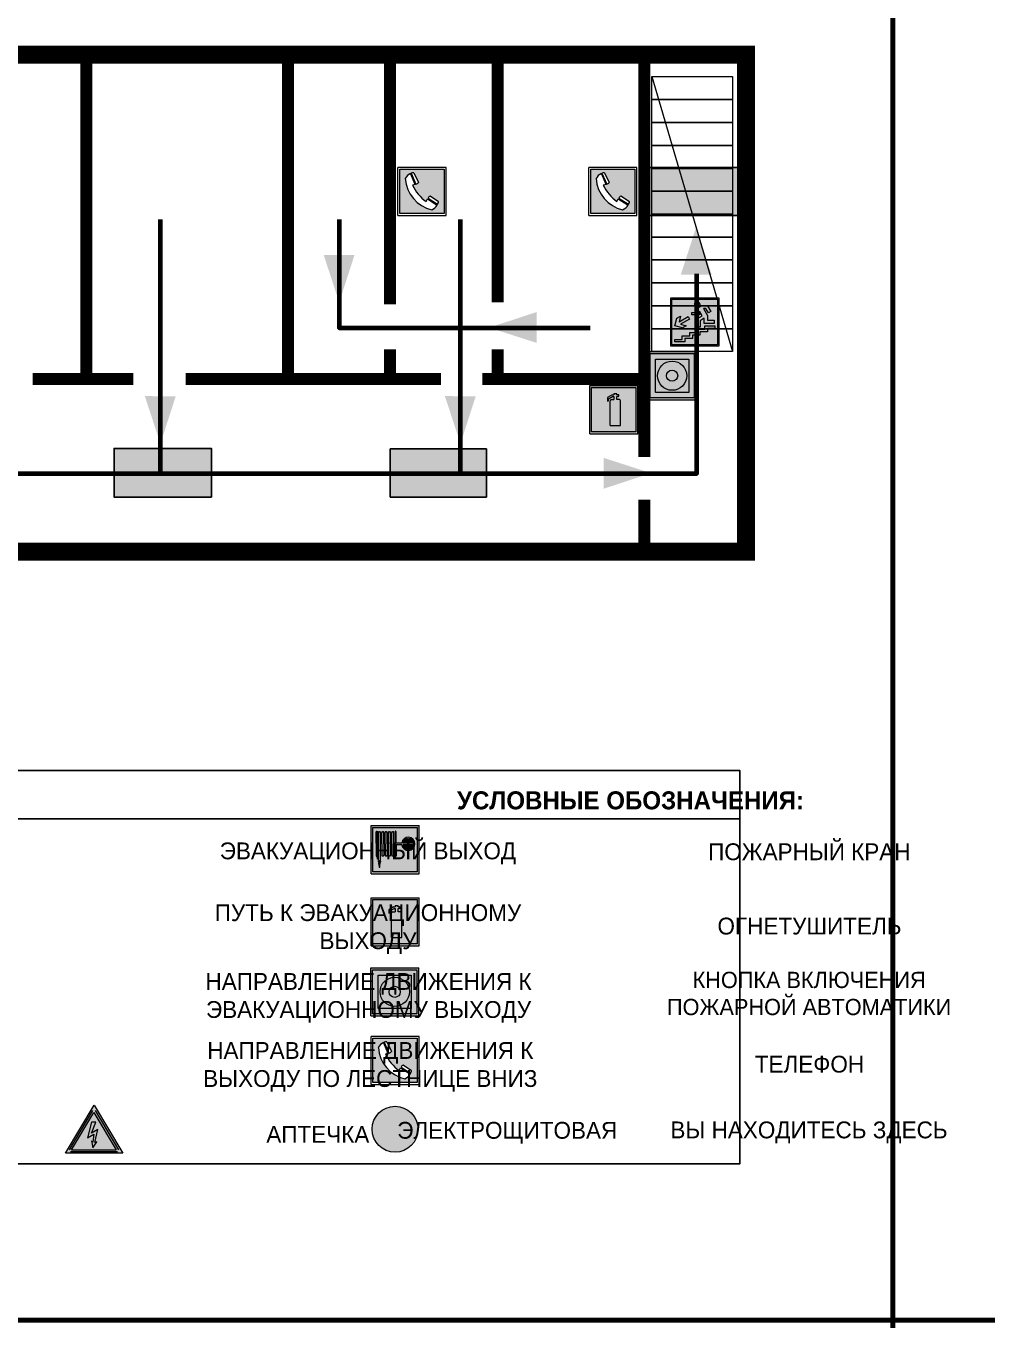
# Model space of a CAD drawing. Header units: millimetres. Extents: x 13114 to 67229, y 22859 to 38520.
# Drawn here: x 37571.3 to 37731.3, y 25479 to 25694.3 of the extents above; entities that cross this region are included whole.
import ezdxf

# ---------------------------------------------------------------- set-up
doc = ezdxf.new("R2010")
doc.units = ezdxf.units.MM
doc.layers.add('План_Штампы', color=7, linetype='Continuous')
doc.styles.add('обычный', font='arial.ttf')

# ---------------------------------------------------------------- blocks, each defined once
blk = doc.blocks.new('вниз 3')
at = {"lineweight": 0, "true_color": 0xffffff}
h = blk.add_hatch(color=7, dxfattribs=at)
h.dxf.hatch_style = 1
h.paths.add_polyline_path([(40997.5, -4475.69), (40997.25, -4475.28), (40995.76, -4476.15), (40995.97, -4475.23), (40995.39, -4475.56), (40995.05, -4476.83), (40996.33, -4477.17), (40996.91, -4476.83), (40996, -4476.55)], flags=0)
h.paths.add_polyline_path([(40999.81, -4473.95), (41000.22, -4473.95), (41000.64, -4474.67), (41001.03, -4474.43), (41000.46, -4473.49), (41000.42, -4473.49), (40999.43, -4473.49), (40998.68, -4473.92), (40998.68, -4474.57), (40997.88, -4474.57), (40997.88, -4475), (40999.14, -4475), (40999.14, -4474.43), (40999.14, -4474.38), (40999.59, -4475.15), (40998.72, -4475.67), (40998.72, -4477.06), (40999.24, -4477.06), (40999.24, -4475.96), (40999.95, -4475.56), (40999.95, -4476.43), (41001.61, -4476.43), (41001.61, -4475.88), (41000.47, -4475.88), (41000.47, -4475.12)], flags=0)
h.paths.add_polyline_path([(40999.2, -4473.24, 1), (40998.35, -4473.24, 1)], flags=0)
h.paths.add_polyline_path([(41000.46, -4477.26), (41001.69, -4477.26), (41001.69, -4476.84), (41000.03, -4476.84), (41000.03, -4477.39), (40998.78, -4477.39), (40998.78, -4477.95), (40997.53, -4477.95), (40997.53, -4478.5), (40996.29, -4478.5), (40996.29, -4479.06), (40995.05, -4479.06), (40995.05, -4479.48), (40995.29, -4479.48), (40996.72, -4479.48), (40996.72, -4478.92), (40997.97, -4478.92), (40997.97, -4478.36), (40999.2, -4478.36), (40999.2, -4477.81), (41000.46, -4477.81)], flags=0)
h.paths.add_polyline_path([(41002.37, -4472.17), (40994.37, -4472.17), (40994.37, -4480.17), (41002.37, -4480.17)])
h.paths.add_polyline_path([(41002.16, -4479.96), (40994.57, -4479.96), (40994.57, -4472.37), (41002.16, -4472.37)], flags=16)
h.paths.add_polyline_path([(41001.61, -4475.88), (41001.61, -4476.43), (40999.95, -4476.43), (40999.95, -4475.56), (40999.24, -4475.96), (40999.24, -4477.06), (40998.72, -4477.06), (40998.72, -4475.67), (40999.59, -4475.15), (40999.14, -4474.38), (40999.14, -4474.43), (40999.14, -4475), (40997.88, -4475), (40997.88, -4474.57), (40998.68, -4474.57), (40998.68, -4473.92), (40999.43, -4473.49), (41000.42, -4473.49), (41000.46, -4473.49), (41001.03, -4474.43), (41000.64, -4474.67), (41000.22, -4473.95), (40999.81, -4473.95), (41000.47, -4475.12), (41000.47, -4475.88)], flags=0)
h.paths.add_polyline_path([(41001.69, -4476.84), (41001.69, -4477.26), (41000.46, -4477.26), (41000.46, -4477.81), (40999.2, -4477.81), (40999.2, -4478.36), (40997.97, -4478.36), (40997.97, -4478.92), (40996.72, -4478.92), (40996.72, -4479.48), (40995.05, -4479.48), (40995.05, -4479.06), (40996.29, -4479.06), (40996.29, -4478.5), (40997.53, -4478.5), (40997.53, -4477.95), (40998.78, -4477.95), (40998.78, -4477.39), (41000.03, -4477.39), (41000.03, -4476.84)], flags=0)
h.paths.add_polyline_path([(40998.35, -4473.24, -1), (40999.2, -4473.24, -1)], flags=0)
h.paths.add_polyline_path([(40997.5, -4475.69), (40996, -4476.55), (40996.91, -4476.83), (40996.33, -4477.17), (40995.05, -4476.83), (40995.39, -4475.56), (40995.97, -4475.23), (40995.76, -4476.15), (40997.25, -4475.28)], flags=0)
at = {"lineweight": 0}
h = blk.add_hatch(color=126, dxfattribs=at)
h.dxf.hatch_style = 1
h.paths.add_polyline_path([(41002.16, -4472.37), (40994.57, -4472.37), (40994.57, -4479.96), (41002.16, -4479.96)])
h.paths.add_polyline_path([(40995.97, -4475.23), (40995.76, -4476.15), (40997.25, -4475.28), (40997.5, -4475.69), (40996, -4476.55), (40996.91, -4476.83), (40996.33, -4477.17), (40995.05, -4476.83), (40995.39, -4475.56)], flags=16)
h.paths.add_polyline_path([(40997.88, -4474.57), (40998.68, -4474.57), (40998.68, -4473.92), (40999.43, -4473.49), (41000.42, -4473.49), (41000.46, -4473.49), (41001.03, -4474.43), (41000.64, -4474.67), (41000.22, -4473.95), (40999.81, -4473.95), (41000.47, -4475.12), (41000.47, -4475.88), (41001.61, -4475.88), (41001.61, -4476.43), (40999.95, -4476.43), (40999.95, -4475.56), (40999.24, -4475.96), (40999.24, -4477.06), (40998.72, -4477.06), (40998.72, -4475.67), (40999.59, -4475.15), (40999.14, -4474.38), (40999.14, -4474.43), (40999.14, -4475), (40997.88, -4475)], flags=16)
h.paths.add_polyline_path([(40998.35, -4473.24, -1), (40999.2, -4473.24, -1)], flags=16)
h.paths.add_polyline_path([(40997.53, -4477.95), (40998.78, -4477.95), (40998.78, -4477.39), (41000.03, -4477.39), (41000.03, -4476.84), (41001.69, -4476.84), (41001.69, -4477.26), (41000.46, -4477.26), (41000.46, -4477.81), (40999.2, -4477.81), (40999.2, -4478.36), (40997.97, -4478.36), (40997.97, -4478.92), (40996.72, -4478.92), (40996.72, -4479.48), (40995.05, -4479.48), (40995.05, -4479.06), (40996.29, -4479.06), (40996.29, -4478.5), (40997.53, -4478.5)], flags=16)
at = {"lineweight": 0, "true_color": 0xffffff}
h = blk.add_hatch(color=7, dxfattribs=at)
h.dxf.hatch_style = 1
h.paths.add_polyline_path([(40999.2, -4473.24, 1), (40998.35, -4473.24, 1)])
h.paths.add_polyline_path([(40999.81, -4473.95), (41000.22, -4473.95), (41000.64, -4474.67), (41001.03, -4474.43), (41000.46, -4473.49), (41000.42, -4473.49), (40999.43, -4473.49), (40998.68, -4473.92), (40998.68, -4474.57), (40997.88, -4474.57), (40997.88, -4475), (40999.14, -4475), (40999.14, -4474.43), (40999.14, -4474.38), (40999.59, -4475.15), (40998.72, -4475.67), (40998.72, -4477.06), (40999.24, -4477.06), (40999.24, -4475.96), (40999.95, -4475.56), (40999.95, -4476.43), (41001.61, -4476.43), (41001.61, -4475.88), (41000.47, -4475.88), (41000.47, -4475.12)])
h.paths.add_polyline_path([(40999.2, -4477.81), (41000.46, -4477.81), (41000.46, -4477.26), (41001.69, -4477.26), (41001.69, -4476.84), (41000.03, -4476.84), (41000.03, -4477.39), (40998.78, -4477.39), (40998.78, -4477.95), (40997.53, -4477.95), (40997.53, -4478.5), (40996.29, -4478.5), (40996.29, -4479.06), (40995.05, -4479.06), (40995.05, -4479.48), (40995.29, -4479.48), (40996.72, -4479.48), (40996.72, -4478.92), (40997.97, -4478.92), (40997.97, -4478.36), (40999.2, -4478.36)])
h.paths.add_polyline_path([(40997.5, -4475.69), (40997.25, -4475.28), (40995.76, -4476.15), (40995.97, -4475.23), (40995.39, -4475.56), (40995.05, -4476.83), (40996.33, -4477.17), (40996.91, -4476.83), (40996, -4476.55)])
at = {"color": 126, "lineweight": 0}
for points in [[(40994.37, -4472.17), (41002.37, -4472.17), (41002.37, -4480.17), (40994.37, -4480.17)], [(40994.57, -4472.37), (41002.16, -4472.37), (41002.16, -4479.96), (40994.57, -4479.96)]]:
    blk.add_lwpolyline(points, close=True, dxfattribs=at)
for points in [[(40995.05, -4476.83), (40995.39, -4475.56), (40995.97, -4475.23), (40995.76, -4476.15), (40997.25, -4475.28), (40997.5, -4475.69), (40996, -4476.55), (40996.91, -4476.83), (40996.33, -4477.17), (40995.05, -4476.83)], [(40999.14, -4474.43), (40999.14, -4475), (40997.88, -4475), (40997.88, -4474.57), (40998.68, -4474.57), (40998.68, -4473.92), (40999.43, -4473.49), (41000.42, -4473.49), (41000.46, -4473.49), (41001.03, -4474.43), (41000.64, -4474.67), (41000.22, -4473.95), (40999.81, -4473.95), (41000.47, -4475.12), (41000.47, -4475.88), (41001.61, -4475.88), (41001.61, -4476.43), (40999.95, -4476.43), (40999.95, -4475.56), (40999.24, -4475.96), (40999.24, -4477.06), (40998.72, -4477.06), (40998.72, -4475.67), (40999.59, -4475.15), (40999.14, -4474.38), (40999.14, -4474.43)], [(40995.29, -4479.48), (40995.05, -4479.48), (40995.05, -4479.06), (40996.29, -4479.06), (40996.29, -4478.5), (40997.53, -4478.5), (40997.53, -4477.95), (40998.78, -4477.95), (40998.78, -4477.39), (41000.03, -4477.39), (41000.03, -4476.84), (41001.69, -4476.84), (41001.69, -4477.26), (41000.46, -4477.26), (41000.46, -4477.81), (40999.2, -4477.81), (40999.2, -4478.36), (40997.97, -4478.36), (40997.97, -4478.92), (40996.72, -4478.92), (40996.72, -4479.48), (40995.05, -4479.48)]]:
    blk.add_lwpolyline(points, dxfattribs=at)
blk.add_circle((40998.77, -4473.24), 0.426, dxfattribs=at)
blk = doc.blocks.new('A$C456E1F9C')
at = {"lineweight": 5}
h = blk.add_hatch(color=242, dxfattribs=at)
h.paths.add_polyline_path([(0.51, -1.47), (0.51, -13.26), (12.29, -13.26), (12.29, -1.47)])
h.paths.add_polyline_path([(5.42, -4.95, -0.254479), (4.78, -5.4), (3.52, -2.53, -0.209735), (4.23, -2.4)], flags=16)
h.paths.add_polyline_path([(8.53, -8.6), (10.87, -10.17), (10.54, -10.76), (8.03, -9.13, -0.192251)], flags=16)
h.paths.add_polyline_path([(4.61, -5.49, 0.005518), (3.87, -5.72, 0.128647), (7.49, -10.01, 0.00809), (7.83, -9.33), (10.47, -10.97, -0.16736), (8.99, -12.25, -0.327862), (1.95, -3.95, -0.166952), (3.36, -2.62)], flags=16)
at = {"color": 242, "lineweight": 5}
for p, q in [((0, -13.77), (0, -0.97)), ((12.8, -0.97), (0, -0.97)), ((4.61, -5.49), (3.36, -2.62)), ((3.52, -2.53), (4.78, -5.4)), ((4.23, -2.4), (5.42, -4.95)), ((12.8, -13.77), (12.8, -0.97)), ((7.83, -9.33), (10.47, -10.97)), ((8.03, -9.13), (10.54, -10.76)), ((10.81, -10.12), (8.53, -8.6)), ((10.54, -10.76), (10.8, -10.3)), ((10.8, -10.3), (10.81, -10.12)), ((0, -13.77), (12.8, -13.77))]:
    blk.add_line(p, q, dxfattribs=at)
blk.add_lwpolyline([(0.51, -1.47), (12.29, -1.47), (12.29, -13.26), (0.51, -13.26)], close=True, dxfattribs=at)
for centre, radius, start, end in [((4.59, -5.34), 2.99, 114.2845, 152.1974), ((4.02, -3.27), 0.891, 76.3284, 123.7092), ((11.12, -3.31), 9.19, 183.9915, 256.6009), ((14.98, -39.1), 35.17, 107.1487, 108.4135), ((13.86, -0.94), 11.08, 205.5536, 234.8762), ((4.68, -4.59), 0.824, 276.9621, 334.0723), ((-13.31, 0.8), 23.44, 332.5487, 334.4027), ((8.94, -9.5), 0.989, 114.4092, 157.9388), ((7.87, -9.46), 3, 291.9291, 329.9329)]:
    blk.add_arc(centre, radius, start, end, dxfattribs=at)
blk = doc.blocks.new('A$C7B4425F7')
at = {"true_color": 0xffffff}
blk.add_hatch(color=7, dxfattribs=at).paths.add_polyline_path([(0, 0), (-16, 0), (-16, -8), (0, -8)])
h = blk.add_hatch(color=126)
h.paths.add_polyline_path([(-0.2, -0.2), (-15.8, -0.2), (-15.8, -7.8), (-0.2, -7.8)])
h.paths.add_polyline_path([(-11.76, -2.03), (-11.76, -3.66), (-11.17, -3.66, -0.568275), (-11.17, -6.18), (-12.58, -6.18), (-12.58, -2.03)], flags=16)
h.paths.add_polyline_path([(-13.33, -4.12, -0.495768), (-13.59, -6.18), (-15.03, -6.18), (-15.03, -2.03), (-13.59, -2.03, -0.487973)], flags=16)
h.paths.add_polyline_path([(-10.25, -2.03), (-9.48, -2.03), (-9.48, -6.18), (-10.25, -6.18)], flags=16)
h.paths.add_polyline_path([(-13.84, -3.69), (-14.24, -3.69), (-14.24, -3.03), (-13.9, -3.03, -0.692621)], flags=0)
h.paths.add_polyline_path([(-9.15, -2.03), (-8.4, -2.03), (-8.04, -3.07), (-7.68, -2.03), (-6.93, -2.03), (-7.64, -4.1), (-6.93, -6.18), (-7.68, -6.18), (-8.04, -5.14), (-8.4, -6.18), (-9.15, -6.18), (-8.44, -4.1)], flags=16)
h.paths.add_polyline_path([(-11.76, -4.46), (-11.42, -4.46, -0.692621), (-11.36, -5.12), (-11.76, -5.12)], flags=0)
h.paths.add_polyline_path([(-13.9, -5.2), (-14.24, -5.2), (-14.24, -4.55), (-13.84, -4.55, -0.708038)], flags=0)
edge = h.paths.add_edge_path(flags=16)
edge.add_ellipse((-5.51, -4.08), major_axis=(0, 2.05), ratio=0.586184, start_angle=0, end_angle=360)
edge = h.paths.add_edge_path(flags=0)
edge.add_ellipse((-5.51, -4.08), major_axis=(0, 1.14), ratio=0.454828, start_angle=0, end_angle=360)
h.paths.add_polyline_path([(-4.13, -4.96, 0.377264), (-3.48, -4.52, 0.0555), (-3.16, -2.03), (-1.66, -2.03), (-1.66, -4.96), (-0.96, -4.96), (-0.96, -7.01), (-1.75, -7.01), (-1.75, -6.18), (-3.3, -6.18), (-3.3, -7.02), (-4.13, -7.02)], flags=16)
h.paths.add_polyline_path([(-2.73, -2.91), (-2.28, -2.91), (-2.28, -4.96), (-3.05, -4.96, 0.079136)], flags=0)
at = {"color": 126}
blk.add_lwpolyline([(-16, -8), (0, -8), (0, 0), (-16, 0)], close=True, dxfattribs=at)
blk = doc.blocks.new('A$C32E8229D')
at = {"true_color": 0xffffff}
blk.add_hatch(color=7, dxfattribs=at).paths.add_polyline_path([(0, 0), (0, -8), (16, -8), (16, 0)])
h = blk.add_hatch(color=126)
h.paths.add_polyline_path([(0.2, -0.2), (15.8, -0.2), (15.8, -7.8), (0.2, -7.8)])
h.paths.add_polyline_path([(13.49, -2.05), (12.08, -2.05), (11.37, -2.63, 0.162397), (11.29, -2.84), (11.29, -3.63), (10.35, -3.63), (10.35, -4.05), (11.68, -4.05), (11.68, -3.48), (12.26, -4.28), (11.29, -5.1), (11.29, -6.78), (11.85, -6.78), (11.85, -5.44), (12.8, -4.64), (12.8, -5.94), (14.46, -5.94), (14.46, -5.39), (13.45, -5.39), (13.45, -3.97), (12.46, -2.59), (13.15, -2.59), (13.69, -3.34), (14.18, -3)], flags=16)
h.paths.add_polyline_path([(10.74, -1.82, 1), (11.8, -1.82, 1)], flags=16)
h.paths.add_polyline_path([(9.39, -3.59), (5.99, -3.59), (6.56, -3.03), (5.91, -3.03), (5.1, -3.83), (5.91, -4.64), (6.56, -4.64), (5.99, -4.09), (9.39, -4.09)], flags=16)
h.paths.add_polyline_path([(4.29, -1.08), (1.72, -1.08), (1.72, -6.6), (4.29, -6.6)], flags=16)
at = {"color": 126}
blk.add_lwpolyline([(16, -8), (0, -8), (0, 0), (16, 0)], close=True, dxfattribs=at)
blk = doc.blocks.new('A$C3AD82952')
at = {"true_color": 0xf5f5ff}
h = blk.add_hatch(color=7, dxfattribs=at)
h.dxf.hatch_style = 1
h.paths.add_polyline_path([(8.21, 8.73, 0.414214), (7.89, 9.05), (7.22, 9.05), (7.22, 9.92), (7.59, 9.92, 1), (7.57, 10.36), (7.22, 10.36), (7.22, 10.6), (6.43, 10.6), (6.43, 10.36), (6.01, 10.36), (4.74, 9.59), (4.74, 8.69), (4.98, 8.73), (4.98, 9.26), (6.12, 9.91), (6.43, 9.91), (6.43, 9.05), (5.76, 9.05, 0.414214), (5.44, 8.73), (5.44, 2.2), (8.21, 2.2)], flags=0)
h.paths.add_polyline_path([(12.8, 12.8), (0, 12.8), (0, 0), (12.8, 0)])
h.paths.add_polyline_path([(0.51, 12.29), (12.29, 12.29), (12.29, 0.51), (0.51, 0.51)], flags=16)
h.paths.add_polyline_path([(4.74, 9.59), (6.01, 10.36), (6.43, 10.36), (6.43, 10.6), (7.22, 10.6), (7.22, 10.36), (7.59, 10.36, -0.94586), (7.59, 9.92), (7.22, 9.92), (7.22, 9.05), (7.89, 9.05, -0.414214), (8.21, 8.73), (8.21, 2.2), (5.44, 2.2), (5.44, 8.73, -0.414214), (5.76, 9.05), (6.43, 9.05), (6.43, 9.91), (6.12, 9.91), (4.98, 9.26), (4.98, 8.73), (4.74, 8.69)], flags=0)
h = blk.add_hatch(color=242)
h.dxf.hatch_style = 1
h.paths.add_polyline_path([(12.29, 12.29), (0.51, 12.29), (0.51, 0.51), (12.29, 0.51)])
h.paths.add_polyline_path([(4.74, 8.69), (4.74, 9.59), (6.01, 10.36), (6.43, 10.36), (6.43, 10.6), (7.22, 10.6), (7.22, 10.36), (7.59, 10.36, -0.94586), (7.59, 9.92), (7.22, 9.92), (7.22, 9.05), (7.89, 9.05, -0.414214), (8.21, 8.73), (8.21, 2.2), (5.44, 2.2), (5.44, 8.73, -0.414214), (5.76, 9.05), (6.43, 9.05), (6.43, 9.91), (6.12, 9.91), (4.98, 9.26), (4.98, 8.73)], flags=16)
h = blk.add_hatch(color=7, dxfattribs=at)
h.dxf.hatch_style = 1
h.paths.add_polyline_path([(8.21, 8.73, 0.414214), (7.89, 9.05), (7.22, 9.05), (7.22, 9.92), (7.59, 9.92, 1), (7.57, 10.36), (7.22, 10.36), (7.22, 10.6), (6.43, 10.6), (6.43, 10.36), (6.01, 10.36), (4.74, 9.59), (4.74, 8.69), (4.98, 8.73), (4.98, 9.26), (6.12, 9.91), (6.43, 9.91), (6.43, 9.05), (5.76, 9.05, 0.414214), (5.44, 8.73), (5.44, 2.2), (8.21, 2.2)])
at = {"color": 242, "lineweight": 5}
for p, q in [((0, 0), (0, 12.8)), ((0, 12.8), (12.8, 12.8)), ((6.01, 10.36), (4.74, 9.59)), ((6.01, 10.36), (6.43, 10.36)), ((7.22, 10.6), (6.43, 10.6)), ((6.43, 10.6), (6.43, 10.36)), ((7.22, 10.36), (7.22, 10.6)), ((7.59, 10.36), (7.22, 10.36)), ((12.8, 0), (12.8, 12.8)), ((4.74, 9.59), (4.74, 8.69)), ((4.74, 8.69), (4.98, 8.73)), ((4.98, 9.26), (6.12, 9.91)), ((4.98, 8.73), (4.98, 9.26)), ((5.44, 2.2), (5.44, 8.73)), ((5.76, 9.05), (6.43, 9.05)), ((6.12, 9.91), (6.43, 9.91)), ((6.43, 9.91), (6.43, 9.05)), ((7.22, 9.05), (7.22, 9.92)), ((7.59, 9.92), (7.22, 9.92)), ((7.89, 9.05), (7.22, 9.05)), ((8.21, 2.2), (8.21, 8.73)), ((0, 0), (12.8, 0)), ((5.44, 2.2), (8.21, 2.2))]:
    blk.add_line(p, q, dxfattribs=at)
blk.add_lwpolyline([(0.51, 12.29), (12.29, 12.29), (12.29, 0.51), (0.51, 0.51)], close=True, dxfattribs=at)
for centre, radius, start, end in [((7.58, 10.14), 0.223, 273.1875, 86.8125), ((5.76, 8.73), 0.32, 90, 180), ((7.89, 8.73), 0.32, 0, 90)]:
    blk.add_arc(centre, radius, start, end, dxfattribs=at)
blk = doc.blocks.new('A$C54414219')
at = {"true_color": 0xffffff}
h = blk.add_hatch(color=7, dxfattribs=at)
h.paths.add_polyline_path([(2.39, -9.45), (2.39, -18.3), (11.23, -18.3), (11.23, -9.45)], flags=0)
h.paths.add_polyline_path([(10.71, -13.87, -1), (2.92, -13.87, -1)], flags=0)
h.paths.add_polyline_path([(8.3, -13.87, -1), (5.33, -13.87, -1)], flags=0)
h.paths.add_polyline_path([(0.41, -7.47), (0.41, -20.27), (13.21, -20.27), (13.21, -7.47)])
h.paths.add_polyline_path([(0.92, -19.77), (12.71, -19.77), (12.71, -7.98), (0.92, -7.98)], flags=16)
h.paths.add_polyline_path([(11.23, -9.45), (11.23, -18.3), (2.39, -18.3), (2.39, -9.45)], flags=0)
at = {"lineweight": 5}
h = blk.add_hatch(color=242, dxfattribs=at)
h.paths.add_polyline_path([(12.71, -7.98), (0.92, -7.98), (0.92, -19.77), (12.71, -19.77)])
h.paths.add_polyline_path([(11.23, -18.3), (2.39, -18.3), (2.39, -9.45), (11.23, -9.45)], flags=16)
h.paths.add_polyline_path([(10.71, -13.87, -1), (2.92, -13.87, -1)], flags=0)
h.paths.add_polyline_path([(8.3, -13.87, -1), (5.33, -13.87, -1)], flags=0)
at = {"true_color": 0xffffff}
h = blk.add_hatch(color=7, dxfattribs=at)
h.paths.add_polyline_path([(2.39, -9.45), (2.39, -18.3), (11.23, -18.3), (11.23, -9.45)])
h.paths.add_polyline_path([(10.71, -13.87, -1), (2.92, -13.87, -1)], flags=16)
h.paths.add_polyline_path([(8.3, -13.87, -1), (5.33, -13.87, -1)], flags=0)
at = {"lineweight": 5}
h = blk.add_hatch(color=242, dxfattribs=at)
h.paths.add_polyline_path([(2.92, -13.87, 1), (10.71, -13.87, 1)])
h.paths.add_polyline_path([(8.3, -13.87, -1), (5.33, -13.87, -1)], flags=16)
at = {"color": 242, "lineweight": 5}
for p, q in [((0.41, -20.27), (0.41, -7.47)), ((0.41, -7.47), (13.21, -7.47)), ((0.41, -7.47), (13.21, -7.47)), ((13.21, -20.27), (13.21, -7.47)), ((0.41, -20.27), (13.21, -20.27))]:
    blk.add_line(p, q, dxfattribs=at)
for points in [[(0.92, -7.98), (12.71, -7.98), (12.71, -19.77), (0.92, -19.77)], [(2.39, -9.45), (11.23, -9.45), (11.23, -18.3), (2.39, -18.3)]]:
    blk.add_lwpolyline(points, close=True, dxfattribs=at)
for radius in [3.89, 1.49]:
    blk.add_circle((6.81, -13.87), radius, dxfattribs=at)
blk = doc.blocks.new('A$C3E6D3DDE')
at = {"lineweight": 5}
h = blk.add_hatch(color=40, dxfattribs=at)
h.paths.add_polyline_path([(24.1, 1.45), (16.46, -11.35), (31.74, -11.35)])
h.paths.add_polyline_path([(24.09, -0.46), (30.03, -10.41), (18.14, -10.41)], flags=16)
h.paths.add_polyline_path([(24.54, -3.08), (23.41, -6.02), (25.13, -5.01), (24.33, -8.5), (24.82, -8.27), (23.79, -9.86), (23.4, -8.04), (23.8, -8.43), (24.04, -6.29), (22.39, -7.25), (23.44, -3.08)], flags=0)
h = blk.add_hatch(color=256, dxfattribs=at)
h.paths.add_polyline_path([(24.37, 0.03, 0.567511), (23.82, 0.03), (17.59, -10.4, 0.582454), (17.86, -10.88), (30.32, -10.88, 0.582149), (30.6, -10.4)])
h.paths.add_polyline_path([(24.09, -0.46), (18.14, -10.41), (30.03, -10.41)], flags=16)
h.paths.add_polyline_path([(24.54, -3.08), (23.41, -6.02), (25.13, -5.01), (24.33, -8.5), (24.82, -8.27), (23.79, -9.86), (23.4, -8.04), (23.8, -8.43), (24.04, -6.29), (22.39, -7.25), (23.44, -3.08)], flags=0)
h = blk.add_hatch(color=40, dxfattribs=at)
h.paths.add_polyline_path([(24.09, -0.46), (18.14, -10.41), (30.03, -10.41)])
h.paths.add_polyline_path([(24.82, -8.27), (23.79, -9.86), (23.4, -8.04), (23.8, -8.43), (24.04, -6.29), (22.39, -7.25), (23.44, -3.08), (24.54, -3.08), (23.41, -6.02), (25.13, -5.01), (24.33, -8.5)], flags=16)
at = {"color": 40, "lineweight": 5}
for p, q in [((16.46, -11.35), (24.1, 1.45)), ((24.1, 1.45), (31.74, -11.35))]:
    blk.add_line(p, q, dxfattribs=at)
at = {"lineweight": 5}
for p, q in [((17.59, -10.4), (23.82, 0.03)), ((24.37, 0.03), (30.6, -10.4)), ((18.14, -10.41), (24.09, -0.46)), ((23.44, -3.08), (22.39, -7.25)), ((23.41, -6.02), (24.54, -3.08)), ((24.54, -3.08), (23.44, -3.08)), ((24.09, -0.46), (30.03, -10.41)), ((22.39, -7.25), (24.04, -6.29)), ((25.13, -5.01), (23.41, -6.02)), ((24.04, -6.29), (23.8, -8.43)), ((24.33, -8.5), (25.13, -5.01)), ((23.8, -8.43), (23.4, -8.04)), ((23.4, -8.04), (23.79, -9.86)), ((23.79, -9.86), (24.82, -8.27)), ((24.82, -8.27), (24.33, -8.5)), ((17.86, -10.88), (30.32, -10.88)), ((18.14, -10.41), (30.03, -10.41))]:
    blk.add_line(p, q, dxfattribs=at)
at = {"color": 50, "lineweight": 5}
blk.add_line((31.74, -11.35), (16.46, -11.35), dxfattribs=at)
blk = doc.blocks.new('A$C37112FD5')
at = {"true_color": 0xf5f5ff}
h = blk.add_hatch(color=7, dxfattribs=at)
h.dxf.hatch_style = 1
h.paths.add_polyline_path([(12.8, -7.4), (0, -7.4), (0, -20.2), (12.8, -20.2)])
h.paths.add_polyline_path([(12.29, -7.91), (12.29, -19.69), (0.51, -19.69), (0.51, -7.91)], flags=16)
h.paths.add_polyline_path([(4.98, -9.04, -0.42597), (5.17, -9.22), (5.17, -12.25), (5.17, -15.29, -0.432244), (4.98, -15.47), (4.83, -15.47, -0.42597), (4.64, -15.29), (4.64, -12.25), (4.64, -9.22, -0.432244), (4.83, -9.04)], flags=0)
h.paths.add_polyline_path([(4.28, -9.22), (4.28, -12.25), (4.28, -15.29, -0.432244), (4.09, -15.47), (3.94, -15.47, -0.42597), (3.75, -15.29), (3.75, -12.25), (3.75, -9.22, -0.432244), (3.94, -9.04), (4.09, -9.04, -0.42597)], flags=0)
h.paths.add_polyline_path([(5.72, -9.04), (5.87, -9.04, -0.42597), (6.06, -9.22), (6.06, -12.25), (6.06, -15.29, -0.432244), (5.87, -15.47), (5.72, -15.47, -0.42597), (5.53, -15.29), (5.53, -12.25), (5.53, -9.22, -0.432244)], flags=0)
h.paths.add_polyline_path([(6.42, -8.9), (6.5, -8.9, -0.42597), (6.69, -9.08), (6.69, -12.03), (8.21, -12.03, -15.824349), (8.21, -12.47), (6.69, -12.47), (6.69, -15.42, -0.432244), (6.5, -15.6), (6.42, -15.6)], flags=0)
h.paths.add_polyline_path([(3.39, -9.22), (3.39, -12.25), (3.39, -15.29, -0.432244), (3.2, -15.47), (3.05, -15.47, -0.42597), (2.85, -15.29), (2.85, -12.25), (2.85, -9.22, -0.432244), (3.05, -9.04), (3.2, -9.04, -0.42597)], flags=0)
h.paths.add_polyline_path([(2.5, -9.22), (2.5, -16.71), (1.96, -16.71), (1.96, -9.22, -0.432244), (2.15, -9.04), (2.31, -9.04, -0.42597)], flags=0)
h.paths.add_polyline_path([(1.61, -8.9), (1.61, -15.6), (1.57, -15.6, -0.42597), (1.37, -15.42), (1.37, -12.03), (1.37, -9.09, -0.432244), (1.57, -8.9)], flags=0)
h.paths.add_polyline_path([(9.76, -10.81), (9.76, -12.03), (8.49, -12.03, -0.336371)], flags=0)
h.paths.add_polyline_path([(8.49, -12.47), (9.76, -12.47), (9.76, -13.7, -0.336371)], flags=0)
h.paths.add_polyline_path([(10.11, -10.81, -0.336371), (11.38, -12.03), (10.11, -12.03)], flags=0)
h.paths.add_polyline_path([(10.11, -12.47), (11.38, -12.47, -0.336371), (10.11, -13.7)], flags=0)
h.paths.add_polyline_path([(2.5, -16.84), (2.5, -17.05), (1.97, -17.05), (1.97, -16.84)], flags=0)
h.paths.add_polyline_path([(2.5, -17.24, -0.033778), (2.24, -18.6, -0.033778), (1.97, -17.24)], flags=0)
h = blk.add_hatch(color=242)
h.dxf.hatch_style = 1
h.paths.add_polyline_path([(12.29, -7.91), (0.51, -7.91), (0.51, -19.69), (12.29, -19.69)])
h.paths.add_polyline_path([(6.42, -15.6), (6.42, -8.9), (6.5, -8.9, -0.42597), (6.69, -9.08), (6.69, -12.03), (8.21, -12.03, -15.824349), (8.21, -12.47), (6.69, -12.47), (6.69, -15.42, -0.432244), (6.5, -15.6)], flags=16)
h.paths.add_polyline_path([(5.87, -15.47), (5.72, -15.47, -0.42597), (5.53, -15.29), (5.53, -12.25), (5.53, -9.22, -0.432244), (5.72, -9.04), (5.87, -9.04, -0.42597), (6.06, -9.22), (6.06, -12.25), (6.06, -15.29, -0.432244)], flags=16)
h.paths.add_polyline_path([(4.98, -15.47), (4.83, -15.47, -0.42597), (4.64, -15.29), (4.64, -12.25), (4.64, -9.22, -0.432244), (4.83, -9.04), (4.98, -9.04, -0.42597), (5.17, -9.22), (5.17, -12.25), (5.17, -15.29, -0.432244)], flags=16)
h.paths.add_polyline_path([(4.09, -15.47), (3.94, -15.47, -0.42597), (3.75, -15.29), (3.75, -12.25), (3.75, -9.22, -0.432244), (3.94, -9.04), (4.09, -9.04, -0.42597), (4.28, -9.22), (4.28, -12.25), (4.28, -15.29, -0.432244)], flags=16)
h.paths.add_polyline_path([(3.2, -15.47), (3.05, -15.47, -0.42597), (2.85, -15.29), (2.85, -12.25), (2.85, -9.22, -0.432244), (3.05, -9.04), (3.2, -9.04, -0.42597), (3.39, -9.22), (3.39, -12.25), (3.39, -15.29, -0.432244)], flags=16)
h.paths.add_polyline_path([(2.5, -17.05), (1.97, -17.05), (1.97, -16.84), (2.5, -16.84)], flags=16)
h.paths.add_polyline_path([(2.5, -17.24, -0.033778), (2.24, -18.6, -0.033778), (1.97, -17.24)], flags=16)
h.paths.add_polyline_path([(2.5, -16.71), (1.96, -16.71), (1.96, -9.22, -0.432244), (2.15, -9.04), (2.31, -9.04, -0.42597), (2.5, -9.22)], flags=16)
h.paths.add_polyline_path([(1.61, -15.6), (1.57, -15.6, -0.42597), (1.37, -15.42), (1.37, -12.03), (1.37, -9.09, -0.432244), (1.57, -8.9), (1.61, -8.9)], flags=16)
h.paths.add_polyline_path([(8.49, -12.47), (9.76, -12.47), (9.76, -13.7, -0.336371)], flags=0)
h.paths.add_polyline_path([(10.11, -13.7), (10.11, -12.47), (11.38, -12.47, -0.336371)], flags=0)
h.paths.add_polyline_path([(8.49, -12.03, -0.336371), (9.76, -10.81), (9.76, -12.03)], flags=0)
h.paths.add_polyline_path([(10.11, -12.03), (10.11, -10.81, -0.336371), (11.38, -12.03)], flags=0)
h = blk.add_hatch(color=7, dxfattribs=at)
h.dxf.hatch_style = 1
h.paths.add_polyline_path([(1.61, -8.9), (1.57, -8.9, 0.432244), (1.37, -9.09), (1.37, -12.03), (1.37, -15.42, 0.42597), (1.57, -15.6), (1.61, -15.6)])
h.paths.add_polyline_path([(2.5, -9.22, 0.42597), (2.31, -9.04), (2.15, -9.04, 0.432244), (1.96, -9.22), (1.96, -16.71), (2.5, -16.71)])
h.paths.add_polyline_path([(2.5, -16.84), (1.97, -16.84), (1.97, -17.05), (2.5, -17.05)])
h.paths.add_polyline_path([(2.5, -17.24), (1.97, -17.24, 0.033778), (2.24, -18.6, 0.033778)])
h.paths.add_polyline_path([(3.39, -12.25), (3.39, -9.22, 0.42597), (3.2, -9.04), (3.05, -9.04, 0.432244), (2.85, -9.22), (2.85, -12.25), (2.85, -15.29, 0.42597), (3.05, -15.47), (3.2, -15.47, 0.432244), (3.39, -15.29)])
h.paths.add_polyline_path([(4.28, -12.25), (4.28, -9.22, 0.42597), (4.09, -9.04), (3.94, -9.04, 0.432244), (3.75, -9.22), (3.75, -12.25), (3.75, -15.29, 0.42597), (3.94, -15.47), (4.09, -15.47, 0.432244), (4.28, -15.29)])
h.paths.add_polyline_path([(5.17, -12.25), (5.17, -9.22, 0.42597), (4.98, -9.04), (4.83, -9.04, 0.432244), (4.64, -9.22), (4.64, -12.25), (4.64, -15.29, 0.42597), (4.83, -15.47), (4.98, -15.47, 0.432244), (5.17, -15.29)])
h.paths.add_polyline_path([(6.06, -12.25), (6.06, -9.22, 0.42597), (5.87, -9.04), (5.72, -9.04, 0.432244), (5.53, -9.22), (5.53, -12.25), (5.53, -15.29, 0.42597), (5.72, -15.47), (5.87, -15.47, 0.432244), (6.06, -15.29)])
h.paths.add_polyline_path([(6.69, -12.47), (8.21, -12.47, 15.824349), (8.21, -12.03), (6.69, -12.03), (6.69, -9.08, 0.42597), (6.5, -8.9), (6.42, -8.9), (6.42, -15.6), (6.5, -15.6, 0.432244), (6.69, -15.42)])
h.paths.add_polyline_path([(8.49, -12.47), (9.76, -12.47), (9.76, -13.7, -0.336371)], flags=16)
h.paths.add_polyline_path([(8.49, -12.03, -0.336371), (9.76, -10.81), (9.76, -12.03)], flags=16)
h.paths.add_polyline_path([(10.11, -12.47), (11.38, -12.47, -0.336371), (10.11, -13.7)], flags=16)
h.paths.add_polyline_path([(10.11, -12.03), (10.11, -10.81, -0.336371), (11.38, -12.03)], flags=16)
h = blk.add_hatch(color=242)
h.dxf.hatch_style = 1
h.paths.add_polyline_path([(9.76, -10.81, 0.336371), (8.49, -12.03), (9.76, -12.03)])
h.paths.add_polyline_path([(10.11, -10.81), (10.11, -12.03), (11.38, -12.03, 0.336371)])
h.paths.add_polyline_path([(11.38, -12.47), (10.11, -12.47), (10.11, -13.7, 0.336371)])
h.paths.add_polyline_path([(9.76, -12.47), (8.49, -12.47, 0.336371), (9.76, -13.7)])
at = {"color": 242, "lineweight": 5}
for p, q in [((0, -20.2), (0, -7.4)), ((0, -7.4), (12.8, -7.4)), ((1.37, -12.03), (1.37, -9.08)), ((1.57, -8.9), (1.61, -8.9)), ((1.61, -8.9), (1.61, -15.6)), ((1.96, -16.71), (1.96, -9.22)), ((2.15, -9.04), (2.31, -9.04)), ((2.5, -16.71), (2.5, -9.22)), ((2.85, -12.25), (2.85, -9.22)), ((3.05, -9.04), (3.2, -9.04)), ((3.39, -12.25), (3.39, -9.22)), ((3.75, -12.25), (3.75, -9.22)), ((3.94, -9.04), (4.09, -9.04)), ((4.28, -12.25), (4.28, -9.22)), ((4.64, -12.25), (4.64, -9.22)), ((4.83, -9.04), (4.98, -9.04)), ((5.17, -12.25), (5.17, -9.22)), ((5.53, -12.25), (5.53, -9.22)), ((5.72, -9.04), (5.87, -9.04)), ((6.06, -12.25), (6.06, -9.22)), ((6.42, -8.9), (6.42, -15.6)), ((6.5, -8.9), (6.42, -8.9)), ((6.69, -12.03), (6.69, -9.08)), ((12.8, -20.2), (12.8, -7.4)), ((1.37, -12.03), (1.37, -15.42)), ((2.85, -12.25), (2.85, -15.29)), ((3.39, -12.25), (3.39, -15.29)), ((3.75, -12.25), (3.75, -15.29)), ((4.28, -12.25), (4.28, -15.29)), ((4.64, -12.25), (4.64, -15.29)), ((5.17, -12.25), (5.17, -15.29)), ((5.53, -12.25), (5.53, -15.29)), ((6.06, -12.25), (6.06, -15.29)), ((8.21, -12.03), (6.69, -12.03)), ((8.21, -12.47), (6.69, -12.47)), ((6.69, -12.47), (6.69, -15.42)), ((9.76, -12.03), (8.49, -12.03)), ((9.76, -12.47), (8.49, -12.47)), ((9.76, -10.81), (9.76, -12.03)), ((9.76, -12.47), (9.76, -13.7)), ((10.11, -10.81), (10.11, -12.03)), ((11.38, -12.03), (10.11, -12.03)), ((11.38, -12.47), (10.11, -12.47)), ((10.11, -12.47), (10.11, -13.7)), ((1.57, -15.6), (1.61, -15.6)), ((1.96, -16.71), (2.5, -16.71)), ((1.97, -16.84), (2.5, -16.84)), ((1.97, -17.05), (1.97, -16.84)), ((2.5, -17.05), (1.97, -17.05)), ((2.5, -16.84), (2.5, -17.05)), ((3.05, -15.47), (3.2, -15.47)), ((3.94, -15.47), (4.09, -15.47)), ((4.83, -15.47), (4.98, -15.47)), ((5.72, -15.47), (5.87, -15.47)), ((6.42, -15.6), (6.5, -15.6)), ((0, -20.2), (12.8, -20.2)), ((1.97, -17.24), (2.5, -17.24))]:
    blk.add_line(p, q, dxfattribs=at)
blk.add_lwpolyline([(0.51, -7.91), (12.29, -7.91), (12.29, -19.69), (0.51, -19.69)], close=True, dxfattribs=at)
for centre, radius, start, end in [((1.56, -9.09), 0.182, 87.1027, 180.6071), ((2.15, -9.22), 0.182, 87.1027, 180.6071), ((2.32, -9.22), 0.182, 359.3929, 92.8973), ((3.04, -9.22), 0.182, 87.1027, 180.6071), ((3.21, -9.22), 0.182, 359.3929, 92.8973), ((3.93, -9.22), 0.182, 87.1027, 180.6071), ((4.1, -9.22), 0.182, 359.3929, 92.8973), ((4.82, -9.22), 0.182, 87.1027, 180.6071), ((4.99, -9.22), 0.182, 359.3929, 92.8973), ((5.71, -9.22), 0.182, 87.1027, 180.6071), ((5.88, -9.22), 0.182, 359.3929, 92.8973), ((6.51, -9.09), 0.182, 359.3929, 92.8973), ((9.93, -12.25), 1.74, 187.2319, 172.7681), ((9.93, -12.25), 1.46, 96.9927, 171.3585), ((9.93, -12.25), 1.46, 188.6415, 263.0073), ((9.93, -12.25), 1.46, 8.6415, 83.0073), ((9.93, -12.25), 1.46, 276.9927, 351.3585), ((1.56, -15.42), 0.182, 179.3929, 272.8973), ((3.04, -15.29), 0.182, 179.3929, 272.8973), ((3.21, -15.29), 0.182, 267.1027, 0.6071), ((3.93, -15.29), 0.182, 179.3929, 272.8973), ((4.1, -15.29), 0.182, 267.1027, 0.6071), ((4.82, -15.29), 0.182, 179.3929, 272.8973), ((4.99, -15.29), 0.182, 267.1027, 0.6071), ((5.71, -15.29), 0.182, 179.3929, 272.8973), ((5.88, -15.29), 0.182, 267.1027, 0.6071), ((6.51, -15.42), 0.182, 267.1027, 0.6071), ((12.17, -15.98), 10.27, 187.041, 194.7793), ((-7.7, -15.98), 10.27, 345.2207, 352.959)]:
    blk.add_arc(centre, radius, start, end, dxfattribs=at)
blk = doc.blocks.new('A$C7B8C2D5B')
at = {"lineweight": 0}
h = blk.add_hatch(color=5, dxfattribs=at)
h.dxf.hatch_style = 1
h.paths.add_polyline_path([(1.397, -3.024, 1), (-2.112, -3.024, 1)])
at = {"color": 5, "lineweight": 0}
blk.add_circle((-0.358, -3.024), 1.755, dxfattribs=at)

msp = doc.modelspace()

# ---------------------------------------------------------------- linework, layer by layer
at = {"color": 6, "lineweight": 100}
for points in [[(37115.63, 25874), (37715.63, 25874), (37715.63, 25479), (37115.63, 25479)], [(37115.63, 25874), (37715.63, 25874), (37715.63, 25479), (37115.63, 25479)], [(37715.63, 25874), (38315.63, 25874), (38315.63, 25479), (37715.63, 25479)], [(37715.63, 25874), (38315.63, 25874), (38315.63, 25479), (37715.63, 25479)], [(37115.63, 25479), (37715.63, 25479), (37715.63, 25084), (37115.63, 25084)], [(37715.63, 25479), (38315.63, 25479), (38315.63, 25084), (37715.63, 25084)]]:
    msp.add_lwpolyline(points, close=True, dxfattribs=at)
at = {"lineweight": 100}
for points, const_width in [([(37380.4, 25753.76), (37380.4, 25797.74), (37141.15, 25797.74), (37141.15, 25722.35), (37271.22, 25722.35), (37271.22, 25592.43), (37380.4, 25592.43), (37380.4, 25606.82), (37691.18, 25606.82), (37691.18, 25689.49), (37380.4, 25689.49), (37380.4, 25753.93)], 3), ([(37581.38, 25635.54), (37581.38, 25689.32)], 2), ([(37614.96, 25635.54), (37614.96, 25689.32)], 2), ([(37631.91, 25647.96), (37631.91, 25689.32)], 2), ([(37649.86, 25648.29), (37649.86, 25689.32)], 2), ([(37674.23, 25635.54), (37674.23, 25688.56)], 2), ([(37631.91, 25635.54), (37631.91, 25640.48)], 2), ([(37649.86, 25635.54), (37649.86, 25640.48)], 2), ([(37572.45, 25635.54), (37589.2, 25635.54)], 2), ([(37597.9, 25635.54), (37640.41, 25635.54)], 2), ([(37647.3, 25635.54), (37674.23, 25635.54), (37674.23, 25622.55)], 2), ([(37674.23, 25615.48), (37674.23, 25607.39)], 2)]:
    msp.add_lwpolyline(points, dxfattribs=dict(at, const_width=const_width))
at = {"lineweight": 0}
for points in [[(37688.9, 25685.82), (37688.9, 25682.01), (37675.48, 25682.01), (37675.48, 25685.82)], [(37688.9, 25682.01), (37688.9, 25678.2), (37675.48, 25678.2), (37675.48, 25682.01)], [(37688.9, 25678.2), (37688.9, 25674.39), (37675.48, 25674.39), (37675.48, 25678.2)], [(37688.9, 25674.39), (37688.9, 25670.57), (37675.48, 25670.57), (37675.48, 25674.39)], [(37688.9, 25670.57), (37688.9, 25666.76), (37675.48, 25666.76), (37675.48, 25670.57)], [(37688.9, 25666.76), (37688.9, 25662.95), (37675.48, 25662.95), (37675.48, 25666.76)], [(37688.9, 25662.95), (37688.9, 25659.14), (37675.48, 25659.14), (37675.48, 25662.95)], [(37688.9, 25659.14), (37688.9, 25655.33), (37675.48, 25655.33), (37675.48, 25659.14)], [(37688.9, 25655.33), (37688.9, 25651.52), (37675.48, 25651.52), (37675.48, 25655.33)], [(37688.9, 25651.52), (37688.9, 25647.71), (37675.48, 25647.71), (37675.48, 25651.52)], [(37688.9, 25647.71), (37688.9, 25643.9), (37675.48, 25643.9), (37675.48, 25647.71)], [(37688.9, 25643.9), (37688.9, 25640.09), (37675.48, 25640.09), (37675.48, 25643.9)]]:
    msp.add_lwpolyline(points, close=True, dxfattribs=at)
msp.add_lwpolyline([(37675.48, 25685.82), (37688.9, 25640.09)], dxfattribs=at)
at = {"color": 126, "lineweight": 100, "true_color": 0x008754}
for points in [[(37593.68, 25662.08), (37593.68, 25619.8)], [(37623.44, 25662.08), (37623.44, 25644.07), (37665.22, 25644.07)], [(37643.61, 25662.08), (37643.61, 25619.8)], [(37372.03, 25619.8), (37682.96, 25619.8), (37682.96, 25653.03)]]:
    msp.add_lwpolyline(points, dxfattribs=at)
for points in [[(37546.37, 25562.37), (37690.13, 25562.37), (37690.13, 25570.42), (37546.37, 25570.42)], [(37546.37, 25562.37), (37690.13, 25562.37), (37690.13, 25504.97), (37546.37, 25504.97)]]:
    msp.add_lwpolyline(points, close=True)
at = {"layer": 'План_Штампы', "color": 126, "true_color": 0x008754}
for points in [[(37685.46, 25652.89), (37680.32, 25652.9), (37682.87, 25660.78)], [(37620.88, 25656.18), (37626.01, 25656.16), (37623.47, 25648.28)], [(37656.32, 25646.67), (37656.31, 25641.54), (37648.43, 25644.08)], [(37591.12, 25632.68), (37596.26, 25632.67), (37593.71, 25624.79)], [(37641.06, 25632.68), (37646.19, 25632.67), (37643.65, 25624.79)], [(37667.48, 25617.28), (37667.49, 25622.41), (37675.37, 25619.87)]]:
    msp.add_solid(points, dxfattribs=at)

# ---------------------------------------------------------------- block references
for name, p, xscale, yscale, zscale in [('A$C456E1F9C', (37633.25, 25671.33), 0.625, 0.625, 0.625), ('A$C456E1F9C', (37665, 25671.33), 0.625, 0.625, 0.625), ('A$C54414219', (37674.62, 25644.75), 0.625, 0.625, 0.625), ('A$C3AD82952', (37665.15, 25626.44), 0.625, 0.625, 0.625), ('A$C37112FD5', (37628.76, 25565.87), 0.6249984004534781, 0.6249984004534781, 0.6249984004534781), ('A$C3AD82952', (37628.76, 25541.26), 0.625, 0.625, 0.625), ('A$C54414219', (37628.45, 25542.27), 0.625, 0.625, 0.625), ('A$C456E1F9C', (37628.76, 25526.79), 0.625, 0.625, 0.625), ('A$C3E6D3DDE', (37567.6, 25513.84), 0.625, 0.625, 0.625), ('A$C7B8C2D5B', (37633.54, 25517.33), 2.177419353276491, 2.177419353276491, 2.177419353276491)]:
    msp.add_blockref(name, p, dxfattribs=dict(xscale=xscale, yscale=yscale, zscale=zscale))
at = {"color": 126, "true_color": 0x008754}
msp.add_blockref('вниз 3', (-3315.72, 30121.19), dxfattribs=at)
at = {"layer": 'План_Штампы'}
msp.add_blockref('A$C7B4425F7', (37690.13, 25670.72), dxfattribs=at)
at = {"layer": 'План_Штампы', "color": 126, "true_color": 0x008754, "xscale": 1.012510887696, "yscale": 1.012510887696, "zscale": 1.012510887696, "rotation": 359.9978653237144}
msp.add_blockref('A$C32E8229D', (37586, 25624), dxfattribs=at)
at = {"layer": 'План_Штампы', "color": 126, "true_color": 0x008754, "xscale": -1}
msp.add_blockref('A$C32E8229D', (37647.97, 25623.9), dxfattribs=at)

# ---------------------------------------------------------------- texts
at = {"lineweight": 0, "attachment_point": 5, "style": 'обычный'}
for s, insert, char_height, width in [('{\\fProxima Nova Rg|b1|i0|c204|p2;УСЛОВНЫЕ ОБОЗНАЧЕНИЯ:\\H1.1997x; }', (37671.95, 25565.43), 3, 175.1736), ('\\pi-8.4,l8.4,t8.4;{\\fProxima Nova Rg|b0|i0|c204|p2;ЭВАКУАЦИОННЫЙ ВЫХОД\\H1.6404x; }', (37628.25, 25556.64), 2.8, 126.6484), ('\\pi-8.4,l8.4,t8.4;{\\fProxima Nova Rg|b0|i0|c204|p2;ПОЖАРНЫЙ КРАН\\H1.6404x; }', (37701.71, 25556.88), 2.8, 126.6484), ('\\pi-8.4,l8.4,t8.4;{\\fProxima Nova Rg|b0|i0|c204|p2;ПУТЬ К ЭВАКУАЦИОННОМУ \\PВЫХОДУ }', (37628.26, 25544.03), 2.8, 126.6484), ('\\pi-8.4,l8.4,t8.4;{\\fProxima Nova Rg|b0|i0|c204|p2;ОГНЕТУШИТЕЛЬ\\H1.1997x; }', (37701.73, 25544.52), 2.8, 126.6484), ('\\pi-8.4,l8.4,t8.4;{\\fProxima Nova Rg|b0|i0|c204|p2;НАПРАВЛЕНИЕ ДВИЖЕНИЯ К \\PЭВАКУАЦИОННОМУ ВЫХОДУ}', (37628.35, 25532.59), 2.8, 126.6484), ('\\pi-8.1,l8.1,t8.1;{\\fProxima Nova Rg|b0|i0|c204|p2;КНОПКА ВКЛЮЧЕНИЯ\\PПОЖАРНОЙ АВТОМАТИКИ}', (37701.67, 25533.31), 2.7, 126.6484), ('\\pi-8.4,l8.4,t8.4;{\\fProxima Nova Rg|b0|i0|c204|p2;НАПРАВЛЕНИЕ ДВИЖЕНИЯ К \\PВЫХОДУ ПО ЛЕСТНИЦЕ ВНИЗ}', (37628.64, 25521.11), 2.8, 126.6484), ('\\pi-8.4,l8.4,t8.4;{\\fProxima Nova Rg|b0|i0|c204|p2;ТЕЛЕФОН\\H1.1997x; }', (37701.72, 25521.55), 2.8, 126.6484), ('\\pi-8.4,l8.4,t8.4;{\\fProxima Nova Rg|b0|i0|c204|p2;ЭЛЕКТРОЩИТОВАЯ\\H1.1997x; }', (37651.43, 25510.16), 2.8, 126.6484), ('\\pi-8.4,l8.4,t8.4;{\\fProxima Nova Rg|b0|i0|c204|p2;ВЫ НАХОДИТЕСЬ ЗДЕСЬ\\H1.1997x; }', (37701.65, 25510.23), 2.8, 126.6484), ('\\pi-8.4,l8.4,t8.4;{\\fProxima Nova Rg|b0|i0|c204|p2;АПТЕЧКА\\H1.1667x; }', (37619.91, 25509.89), 2.8, 126.6484)]:
    msp.add_mtext(s, dxfattribs=dict(at, insert=insert, char_height=char_height, width=width))

doc.saveas('drawing.dxf')
